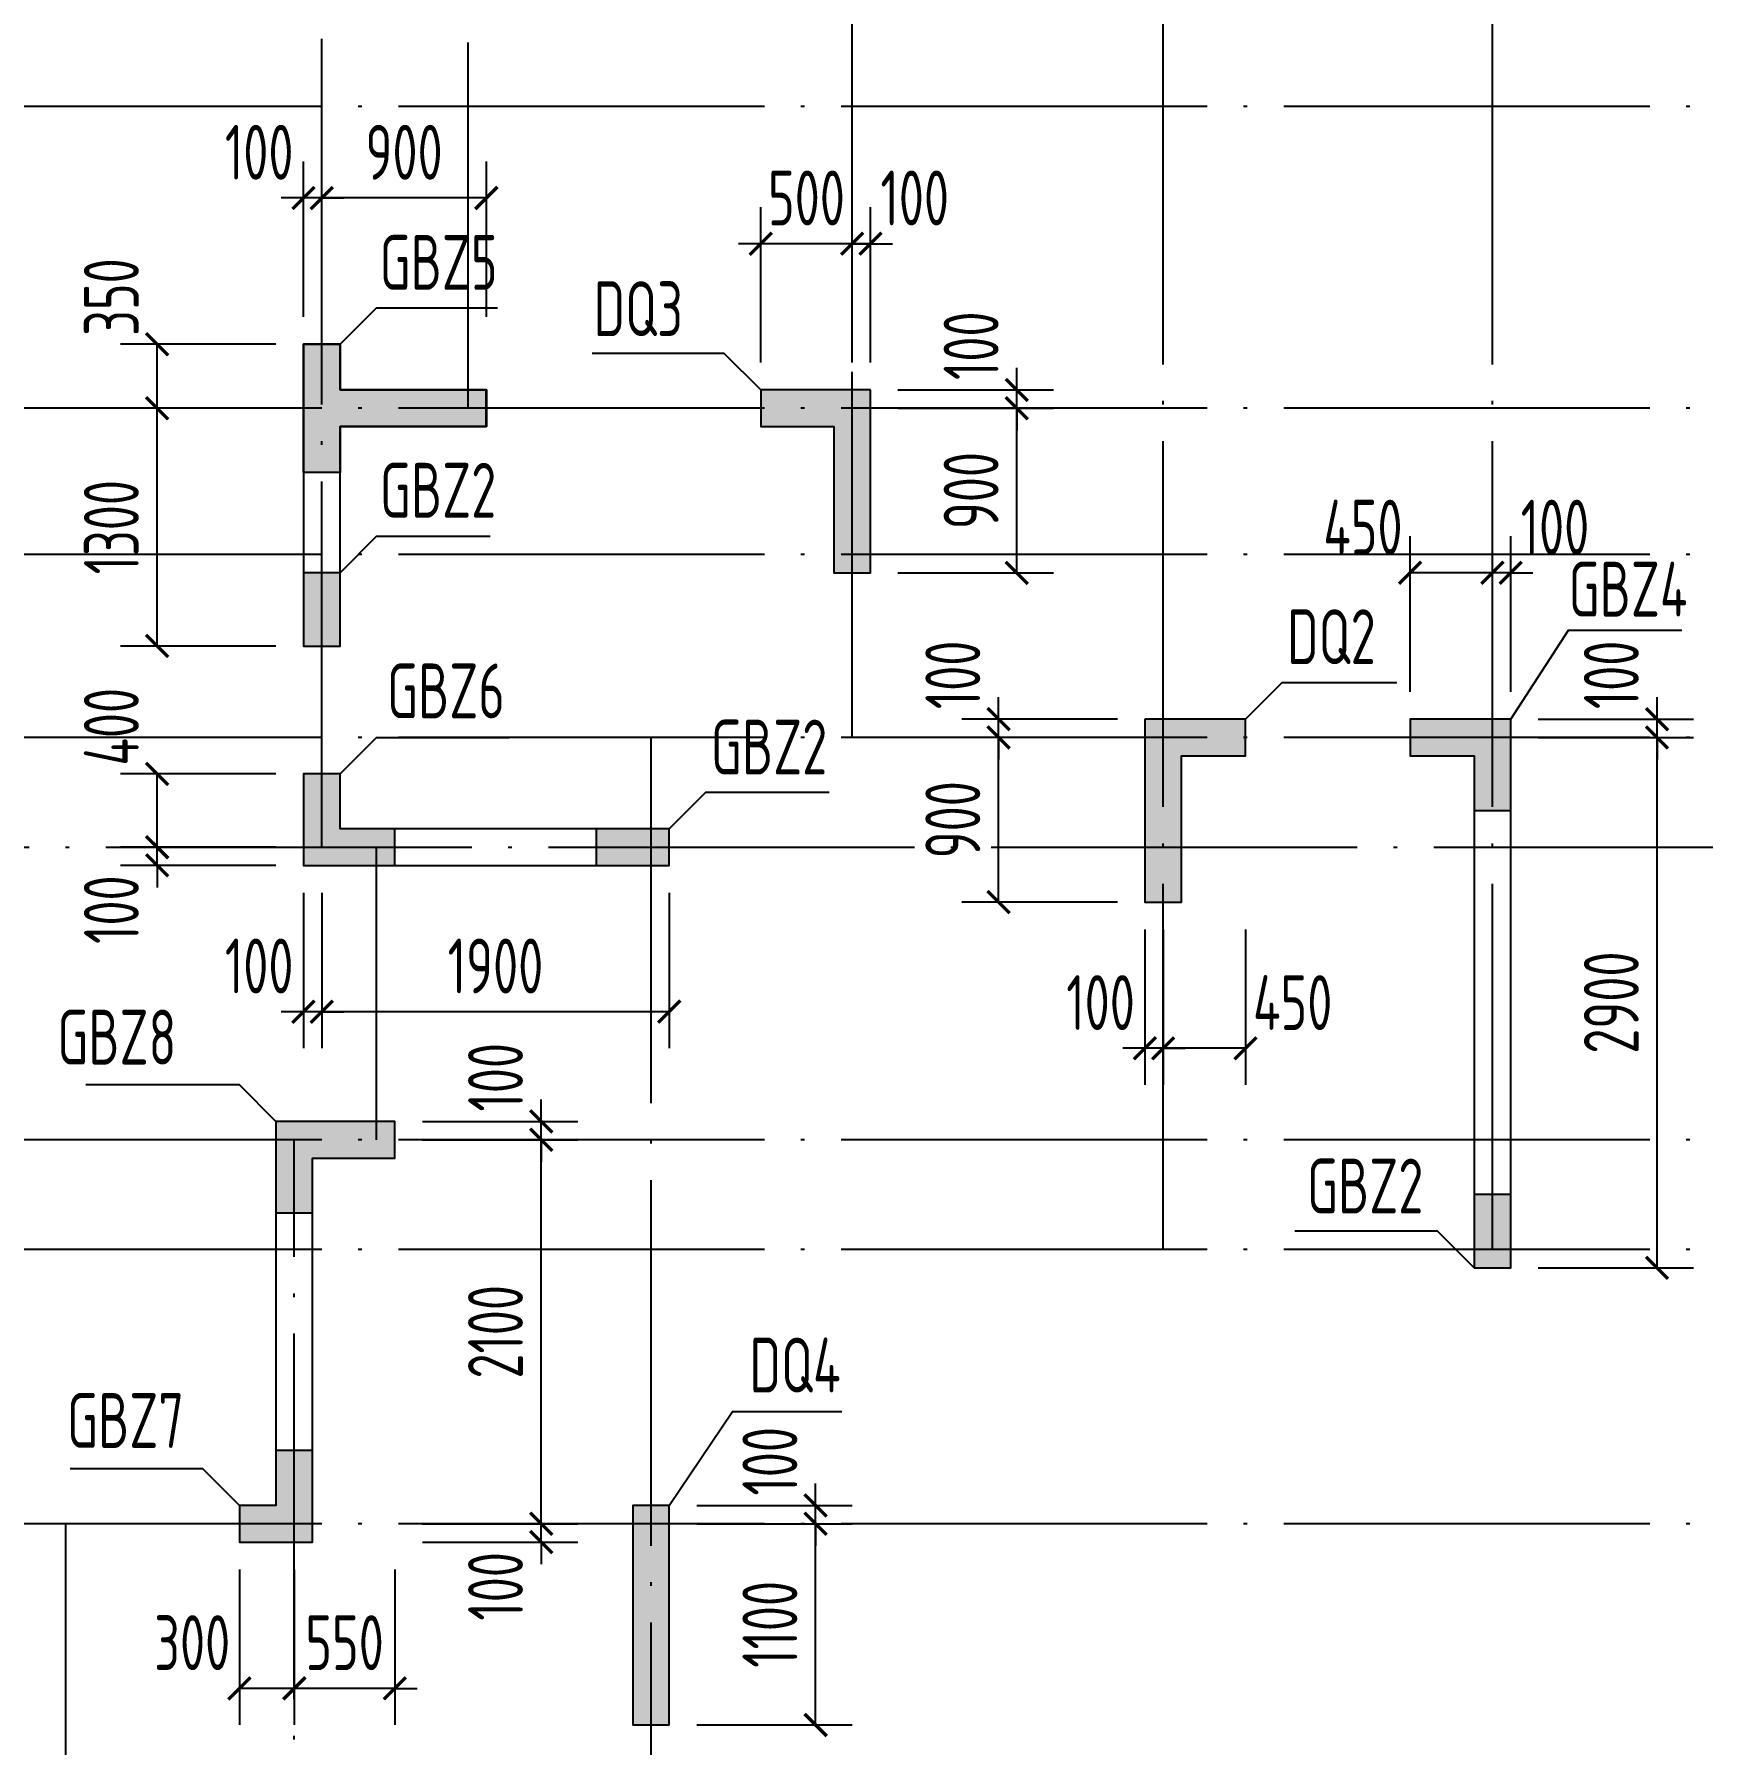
# Model space of a CAD drawing. Extents: x -668857 to 185752, y -270966 to 286822.
# Drawn here: x -279925 to -270803, y 67183 to 76537 of the extents above; entities that cross this region are included whole.
import ezdxf
from ezdxf.enums import TextEntityAlignment as Align

# ---------------------------------------------------------------- set-up
doc = ezdxf.new("R2010")
doc.units = 0
doc.header["$LTSCALE"] = 1000
doc.linetypes.add('DOTE', pattern=[2.42, 2, -0.2, 0.02, -0.2])
doc.layers.get('0').update_dxf_attribs({"linetype": 'CONTINUOUS'})
doc.layers.get('DEFPOINTS').update_dxf_attribs({"linetype": 'CONTINUOUS'})
for name, color, linetype in [('A-DOTE', 10, 'DOTE'), ('S-Q墙实线', 6, 'CONTINUOUS'), ('S-Q墙标注', 3, 'CONTINUOUS'), ('S-X详图填充', 252, 'CONTINUOUS'), ('S-X详图实线', 4, 'CONTINUOUS'), ('S-Z柱编号', 6, 'CONTINUOUS')]:
    doc.layers.add(name, color=color, linetype=linetype)
doc.styles.add('TSSD_REIN', font='tssdeng.shx', dxfattribs={"width": 0.7, "height": 300, "bigfont": 'tssdchn.shx'})
doc.styles.add('结构文字', font='zstxt.shx', dxfattribs={"width": 0.7, "bigfont": 'zshz.shx'})
doc.dimstyles.new('STRUCK', dxfattribs={"dimtxt": 400, "dimasz": 121, "dimexe": 200, "dimexo": 150, "dimgap": 115, "dimtad": 1, "dimdec": 0, "dimdsep": 46, "dimtxsty": '结构文字', "dimblk": 'ARCHTICK', "dimcen": 400, "dimclrd": 3, "dimclre": 3, "dimclrt": 7, "dimadec": 0, "dimazin": 0, "dimtfac": 1, "dimtdec": 0, "dimtix": 1, "dimtmove": 2, "dimatfit": 3, "dimldrblk": '_DIMX', "dimfxl": 1, "dimtolj": 1, "dimtzin": 0, "dimarcsym": 0})

# ---------------------------------------------------------------- blocks, each defined once
blk = doc.blocks.new('20210726.16395156')
at = {"layer": 'A-DOTE'}
for p, q in [((43500, 13100.3), (43500, 18249.9)), ((44300, 15500), (44300, 18249.9)), ((46400, 13700), (46400, 18249.9)), ((48100, 10900), (48100, 18249.9)), ((49900, 10900), (49900, 18249.9)), ((55600, 17150), (3600, 17150)), ((55600, 15500), (3600, 15500)), ((55600, 14700), (3600, 14700)), ((55600, 13700), (3600, 13700)), ((45299.8, 13700), (45300, 3600)), ((3600, 13100.3), (55600, 13100.3)), ((43800, 11500), (43800, 13100)), ((55600, 11500), (3600, 11500)), ((43350, 3600.2), (43350, 11500)), ((55600, 10900), (3600, 10900)), ((55600, 9400), (3600, 9400)), ((42100, 9400), (42100, 3600))]:
    blk.add_line(p, q, dxfattribs=at)
blk = doc.blocks.new('_ArchTick')
at = {"color": 0, "linetype": 'ByBlock', "const_width": 0.15}
blk.add_lwpolyline([(-0.5, -0.5), (0.5, 0.5)], dxfattribs=at)
blk = doc.blocks.new('*D3088')
at = {"layer": 'DEFPOINTS', "color": 0, "transparency": 16777216}
for p in [(-276453, 68391.2), (-275653, 68391.2), (-276453, 67291.2)]:
    blk.add_point(p, dxfattribs=at)
at = {"layer": 'S-Q墙标注', "color": 3, "lineweight": -2, "transparency": 16777216}
for p, q in [((-276303, 68391.2), (-275453, 68391.2)), ((-275653, 67291.2), (-275653, 68391.2)), ((-276303, 67291.2), (-275453, 67291.2))]:
    blk.add_line(p, q, dxfattribs=at)
at = {"layer": 'S-Q墙标注', "color": 3, "lineweight": -2, "transparency": 16777216, "xscale": 121, "yscale": 121, "zscale": 121}
for p, rotation in [((-275653, 68391.2), 90), ((-275653, 67291.2), 270)]:
    blk.add_blockref('_ArchTick', p, dxfattribs=dict(at, rotation=rotation))
at = {"layer": 'S-Q墙标注', "color": 7, "transparency": 16777216, "insert": (-275903, 67841.2), "char_height": 300, "attachment_point": 5, "rotation": 90, "style": 'TSSD_REIN'}
blk.add_mtext('\\A1;1100', dxfattribs=at)
blk = doc.blocks.new('_DIMX')
blk.add_line((-150, 0), (150, 0))
at = {"const_width": 50}
blk.add_lwpolyline([(-70, -70), (70, 70)], dxfattribs=at)
blk = doc.blocks.new('*D3089')
at = {"layer": 'DEFPOINTS', "color": 0, "transparency": 16777216}
for p in [(-276453, 68491.2), (-275653, 68491.2), (-276453, 68391.2)]:
    blk.add_point(p, dxfattribs=at)
at = {"layer": 'S-Q墙标注', "color": 3, "lineweight": -2, "transparency": 16777216}
for p, q in [((-275653, 68491.2), (-275653, 68612.2)), ((-276303, 68491.2), (-275453, 68491.2)), ((-275653, 68391.2), (-275653, 68491.2)), ((-276303, 68391.2), (-275453, 68391.2)), ((-275653, 68391.2), (-275653, 68270.2))]:
    blk.add_line(p, q, dxfattribs=at)
at = {"layer": 'S-Q墙标注', "color": 3, "lineweight": -2, "transparency": 16777216, "xscale": 121, "yscale": 121, "zscale": 121}
for p, rotation in [((-275653, 68491.2), 270), ((-275653, 68391.2), 90)]:
    blk.add_blockref('_ArchTick', p, dxfattribs=dict(at, rotation=rotation))
at = {"layer": 'S-Q墙标注', "color": 7, "transparency": 16777216, "insert": (-275903, 68733.1), "char_height": 300, "attachment_point": 5, "rotation": 90, "style": 'TSSD_REIN'}
blk.add_mtext('\\A1;100', dxfattribs=at)
blk = doc.blocks.new('*D3094')
at = {"layer": 'DEFPOINTS', "color": 0, "transparency": 16777216}
for p in [(-271853, 72691.2), (-271053, 72691.2), (-271853, 69791.2)]:
    blk.add_point(p, dxfattribs=at)
at = {"layer": 'S-Q墙标注', "color": 3, "lineweight": -2, "transparency": 16777216}
for p, q in [((-271703, 72691.2), (-270853, 72691.2)), ((-271053, 69791.2), (-271053, 72691.2)), ((-271703, 69791.2), (-270853, 69791.2))]:
    blk.add_line(p, q, dxfattribs=at)
at = {"layer": 'S-Q墙标注', "color": 3, "lineweight": -2, "transparency": 16777216, "xscale": 121, "yscale": 121, "zscale": 121}
for p, rotation in [((-271053, 72691.2), 90), ((-271053, 69791.2), 270)]:
    blk.add_blockref('_ArchTick', p, dxfattribs=dict(at, rotation=rotation))
at = {"layer": 'S-Q墙标注', "color": 7, "transparency": 16777216, "insert": (-271303, 71241.2), "char_height": 300, "attachment_point": 5, "rotation": 90, "style": 'TSSD_REIN'}
blk.add_mtext('\\A1;2900', dxfattribs=at)
blk = doc.blocks.new('*D3095')
at = {"layer": 'DEFPOINTS', "color": 0, "transparency": 16777216}
for p in [(-271853, 72791.2), (-271053, 72791.2), (-271853, 72691.2)]:
    blk.add_point(p, dxfattribs=at)
at = {"layer": 'S-Q墙标注', "color": 3, "lineweight": -2, "transparency": 16777216}
for p, q in [((-271053, 72791.2), (-271053, 72912.2)), ((-271703, 72791.2), (-270853, 72791.2)), ((-271053, 72691.2), (-271053, 72791.2)), ((-271703, 72691.2), (-270853, 72691.2)), ((-271053, 72691.2), (-271053, 72570.2))]:
    blk.add_line(p, q, dxfattribs=at)
at = {"layer": 'S-Q墙标注', "color": 3, "lineweight": -2, "transparency": 16777216, "xscale": 121, "yscale": 121, "zscale": 121}
for p, rotation in [((-271053, 72791.2), 270), ((-271053, 72691.2), 90)]:
    blk.add_blockref('_ArchTick', p, dxfattribs=dict(at, rotation=rotation))
at = {"layer": 'S-Q墙标注', "color": 7, "transparency": 16777216, "insert": (-271303, 73033.1), "char_height": 300, "attachment_point": 5, "rotation": 90, "style": 'TSSD_REIN'}
blk.add_mtext('\\A1;100', dxfattribs=at)
blk = doc.blocks.new('*D3096')
at = {"layer": 'DEFPOINTS', "color": 0, "transparency": 16777216}
for p in [(-271953, 73591.2), (-271953, 72791.2), (-271853, 72791.2)]:
    blk.add_point(p, dxfattribs=at)
at = {"layer": 'S-Q墙标注', "color": 3, "lineweight": -2, "transparency": 16777216}
for p, q in [((-271953, 72941.2), (-271953, 73791.2)), ((-271853, 72941.2), (-271853, 73791.2)), ((-271953, 73591.2), (-272074, 73591.2)), ((-271853, 73591.2), (-271953, 73591.2)), ((-271853, 73591.2), (-271732, 73591.2))]:
    blk.add_line(p, q, dxfattribs=at)
at = {"layer": 'S-Q墙标注', "color": 3, "lineweight": -2, "transparency": 16777216, "xscale": 121, "yscale": 121, "zscale": 121}
blk.add_blockref('_ArchTick', (-271953, 73591.2), dxfattribs=at)
at = {"layer": 'S-Q墙标注', "color": 3, "lineweight": -2, "transparency": 16777216, "xscale": 121, "yscale": 121, "zscale": 121, "rotation": 180}
blk.add_blockref('_ArchTick', (-271853, 73591.2), dxfattribs=at)
at = {"layer": 'S-Q墙标注', "color": 7, "transparency": 16777216, "insert": (-271611.1, 73841.2), "char_height": 300, "attachment_point": 5, "style": 'TSSD_REIN'}
blk.add_mtext('\\A1;100', dxfattribs=at)
blk = doc.blocks.new('*D3097')
at = {"layer": 'DEFPOINTS', "color": 0, "transparency": 16777216}
for p in [(-272403, 73591.2), (-272403, 72791.2), (-271953, 72791.2)]:
    blk.add_point(p, dxfattribs=at)
at = {"layer": 'S-Q墙标注', "color": 3, "lineweight": -2, "transparency": 16777216}
for p, q in [((-272403, 72941.2), (-272403, 73791.2)), ((-271953, 72941.2), (-271953, 73791.2)), ((-271953, 73591.2), (-272403, 73591.2))]:
    blk.add_line(p, q, dxfattribs=at)
at = {"layer": 'S-Q墙标注', "color": 3, "lineweight": -2, "transparency": 16777216, "xscale": 121, "yscale": 121, "zscale": 121, "rotation": 180}
blk.add_blockref('_ArchTick', (-272403, 73591.2), dxfattribs=at)
at = {"layer": 'S-Q墙标注', "color": 3, "lineweight": -2, "transparency": 16777216, "xscale": 121, "yscale": 121, "zscale": 121}
blk.add_blockref('_ArchTick', (-271953, 73591.2), dxfattribs=at)
at = {"layer": 'S-Q墙标注', "color": 7, "transparency": 16777216, "insert": (-272661.1, 73841.2), "char_height": 300, "attachment_point": 5, "style": 'TSSD_REIN'}
blk.add_mtext('\\A1;450', dxfattribs=at)
blk = doc.blocks.new('*D3098')
at = {"layer": 'DEFPOINTS', "color": 0, "transparency": 16777216}
for p in [(-274653, 72691.2), (-273853, 72691.2), (-273853, 71791.2)]:
    blk.add_point(p, dxfattribs=at)
at = {"layer": 'S-Q墙标注', "color": 3, "lineweight": -2, "transparency": 16777216}
for p, q in [((-274003, 72691.2), (-274853, 72691.2)), ((-274653, 71791.2), (-274653, 72691.2)), ((-274003, 71791.2), (-274853, 71791.2))]:
    blk.add_line(p, q, dxfattribs=at)
at = {"layer": 'S-Q墙标注', "color": 3, "lineweight": -2, "transparency": 16777216, "xscale": 121, "yscale": 121, "zscale": 121}
for p, rotation in [((-274653, 72691.2), 90), ((-274653, 71791.2), 270)]:
    blk.add_blockref('_ArchTick', p, dxfattribs=dict(at, rotation=rotation))
at = {"layer": 'S-Q墙标注', "color": 7, "transparency": 16777216, "insert": (-274903, 72241.2), "char_height": 300, "attachment_point": 5, "rotation": 90, "style": 'TSSD_REIN'}
blk.add_mtext('\\A1;900', dxfattribs=at)
blk = doc.blocks.new('*D3099')
at = {"layer": 'DEFPOINTS', "color": 0, "transparency": 16777216}
for p in [(-274653, 72791.2), (-273853, 72791.2), (-273853, 72691.2)]:
    blk.add_point(p, dxfattribs=at)
at = {"layer": 'S-Q墙标注', "color": 3, "lineweight": -2, "transparency": 16777216}
for p, q in [((-274653, 72791.2), (-274653, 72912.2)), ((-274003, 72791.2), (-274853, 72791.2)), ((-274653, 72691.2), (-274653, 72791.2)), ((-274003, 72691.2), (-274853, 72691.2)), ((-274653, 72691.2), (-274653, 72570.2))]:
    blk.add_line(p, q, dxfattribs=at)
at = {"layer": 'S-Q墙标注', "color": 3, "lineweight": -2, "transparency": 16777216, "xscale": 121, "yscale": 121, "zscale": 121}
for p, rotation in [((-274653, 72791.2), 270), ((-274653, 72691.2), 90)]:
    blk.add_blockref('_ArchTick', p, dxfattribs=dict(at, rotation=rotation))
at = {"layer": 'S-Q墙标注', "color": 7, "transparency": 16777216, "insert": (-274903, 73033.1), "char_height": 300, "attachment_point": 5, "rotation": 90, "style": 'TSSD_REIN'}
blk.add_mtext('\\A1;100', dxfattribs=at)
blk = doc.blocks.new('*D3100')
at = {"layer": 'DEFPOINTS', "color": 0, "transparency": 16777216}
for p in [(-273753, 71791.2), (-273303.1, 71791.2), (-273753, 70991.2)]:
    blk.add_point(p, dxfattribs=at)
at = {"layer": 'S-Q墙标注', "color": 3, "lineweight": -2, "transparency": 16777216}
for p, q in [((-273753, 71641.2), (-273753, 70791.2)), ((-273303.1, 71641.2), (-273303.1, 70791.2)), ((-273303.1, 70991.2), (-273753, 70991.2))]:
    blk.add_line(p, q, dxfattribs=at)
at = {"layer": 'S-Q墙标注', "color": 3, "lineweight": -2, "transparency": 16777216, "xscale": 121, "yscale": 121, "zscale": 121, "rotation": 180}
blk.add_blockref('_ArchTick', (-273753, 70991.2), dxfattribs=at)
at = {"layer": 'S-Q墙标注', "color": 3, "lineweight": -2, "transparency": 16777216, "xscale": 121, "yscale": 121, "zscale": 121}
blk.add_blockref('_ArchTick', (-273303.1, 70991.2), dxfattribs=at)
at = {"layer": 'S-Q墙标注', "color": 7, "transparency": 16777216, "insert": (-273045, 71241.2), "char_height": 300, "attachment_point": 5, "style": 'TSSD_REIN'}
blk.add_mtext('\\A1;450', dxfattribs=at)
blk = doc.blocks.new('*D3101')
at = {"layer": 'DEFPOINTS', "color": 0, "transparency": 16777216}
for p in [(-273853, 71791.2), (-273753, 71791.2), (-273853, 70991.2)]:
    blk.add_point(p, dxfattribs=at)
at = {"layer": 'S-Q墙标注', "color": 3, "lineweight": -2, "transparency": 16777216}
for p, q in [((-273853, 71641.2), (-273853, 70791.2)), ((-273753, 71641.2), (-273753, 70791.2)), ((-273853, 70991.2), (-273974, 70991.2)), ((-273753, 70991.2), (-273853, 70991.2)), ((-273753, 70991.2), (-273632, 70991.2))]:
    blk.add_line(p, q, dxfattribs=at)
at = {"layer": 'S-Q墙标注', "color": 3, "lineweight": -2, "transparency": 16777216, "xscale": 121, "yscale": 121, "zscale": 121}
blk.add_blockref('_ArchTick', (-273853, 70991.2), dxfattribs=at)
at = {"layer": 'S-Q墙标注', "color": 3, "lineweight": -2, "transparency": 16777216, "xscale": 121, "yscale": 121, "zscale": 121, "rotation": 180}
blk.add_blockref('_ArchTick', (-273753, 70991.2), dxfattribs=at)
at = {"layer": 'S-Q墙标注', "color": 7, "transparency": 16777216, "insert": (-274095, 71241.2), "char_height": 300, "attachment_point": 5, "style": 'TSSD_REIN'}
blk.add_mtext('\\A1;100', dxfattribs=at)
blk = doc.blocks.new('*D3102')
at = {"layer": 'DEFPOINTS', "color": 0, "transparency": 16777216}
for p in [(-279253, 72091.5), (-278453, 72091.5), (-278453, 71991.5)]:
    blk.add_point(p, dxfattribs=at)
at = {"layer": 'S-Q墙标注', "color": 3, "lineweight": -2, "transparency": 16777216}
for p, q in [((-279253, 72091.5), (-279253, 72212.5)), ((-278603, 72091.5), (-279453, 72091.5)), ((-279253, 71991.5), (-279253, 72091.5)), ((-278603, 71991.5), (-279453, 71991.5)), ((-279253, 71991.5), (-279253, 71870.5))]:
    blk.add_line(p, q, dxfattribs=at)
at = {"layer": 'S-Q墙标注', "color": 3, "lineweight": -2, "transparency": 16777216, "xscale": 121, "yscale": 121, "zscale": 121}
for p, rotation in [((-279253, 72091.5), 270), ((-279253, 71991.5), 90)]:
    blk.add_blockref('_ArchTick', p, dxfattribs=dict(at, rotation=rotation))
at = {"layer": 'S-Q墙标注', "color": 7, "transparency": 16777216, "insert": (-279503, 71749.5), "char_height": 300, "attachment_point": 5, "rotation": 90, "style": 'TSSD_REIN'}
blk.add_mtext('\\A1;100', dxfattribs=at)
blk = doc.blocks.new('*D3103')
at = {"layer": 'DEFPOINTS', "color": 0, "transparency": 16777216}
for p in [(-279253, 72491.5), (-278453, 72491.5), (-278453, 72091.5)]:
    blk.add_point(p, dxfattribs=at)
at = {"layer": 'S-Q墙标注', "color": 3, "lineweight": -2, "transparency": 16777216}
for p, q in [((-278603, 72491.5), (-279453, 72491.5)), ((-279253, 72091.5), (-279253, 72491.5)), ((-278603, 72091.5), (-279453, 72091.5))]:
    blk.add_line(p, q, dxfattribs=at)
at = {"layer": 'S-Q墙标注', "color": 3, "lineweight": -2, "transparency": 16777216, "xscale": 121, "yscale": 121, "zscale": 121}
for p, rotation in [((-279253, 72491.5), 90), ((-279253, 72091.5), 270)]:
    blk.add_blockref('_ArchTick', p, dxfattribs=dict(at, rotation=rotation))
at = {"layer": 'S-Q墙标注', "color": 7, "transparency": 16777216, "insert": (-279503, 72749.5), "char_height": 300, "attachment_point": 5, "rotation": 90, "style": 'TSSD_REIN'}
blk.add_mtext('\\A1;400', dxfattribs=at)
blk = doc.blocks.new('*D3104')
at = {"layer": 'DEFPOINTS', "color": 0, "transparency": 16777216}
for p in [(-278353, 71991.5), (-276453, 71991.5), (-278353, 71191.5)]:
    blk.add_point(p, dxfattribs=at)
at = {"layer": 'S-Q墙标注', "color": 3, "lineweight": -2, "transparency": 16777216}
for p, q in [((-278353, 71841.5), (-278353, 70991.5)), ((-276453, 71841.5), (-276453, 70991.5)), ((-276453, 71191.5), (-278353, 71191.5))]:
    blk.add_line(p, q, dxfattribs=at)
at = {"layer": 'S-Q墙标注', "color": 3, "lineweight": -2, "transparency": 16777216, "xscale": 121, "yscale": 121, "zscale": 121, "rotation": 180}
blk.add_blockref('_ArchTick', (-278353, 71191.5), dxfattribs=at)
at = {"layer": 'S-Q墙标注', "color": 3, "lineweight": -2, "transparency": 16777216, "xscale": 121, "yscale": 121, "zscale": 121}
blk.add_blockref('_ArchTick', (-276453, 71191.5), dxfattribs=at)
at = {"layer": 'S-Q墙标注', "color": 7, "transparency": 16777216, "insert": (-277403, 71441.5), "char_height": 300, "attachment_point": 5, "style": 'TSSD_REIN'}
blk.add_mtext('\\A1;1900', dxfattribs=at)
blk = doc.blocks.new('*D3105')
at = {"layer": 'DEFPOINTS', "color": 0, "transparency": 16777216}
for p in [(-278453, 71991.5), (-278353, 71991.5), (-278453, 71191.5)]:
    blk.add_point(p, dxfattribs=at)
at = {"layer": 'S-Q墙标注', "color": 3, "lineweight": -2, "transparency": 16777216}
for p, q in [((-278453, 71841.5), (-278453, 70991.5)), ((-278353, 71841.5), (-278353, 70991.5)), ((-278453, 71191.5), (-278574, 71191.5)), ((-278353, 71191.5), (-278453, 71191.5)), ((-278353, 71191.5), (-278232, 71191.5))]:
    blk.add_line(p, q, dxfattribs=at)
at = {"layer": 'S-Q墙标注', "color": 3, "lineweight": -2, "transparency": 16777216, "xscale": 121, "yscale": 121, "zscale": 121}
blk.add_blockref('_ArchTick', (-278453, 71191.5), dxfattribs=at)
at = {"layer": 'S-Q墙标注', "color": 3, "lineweight": -2, "transparency": 16777216, "xscale": 121, "yscale": 121, "zscale": 121, "rotation": 180}
blk.add_blockref('_ArchTick', (-278353, 71191.5), dxfattribs=at)
at = {"layer": 'S-Q墙标注', "color": 7, "transparency": 16777216, "insert": (-278694.9, 71441.5), "char_height": 300, "attachment_point": 5, "style": 'TSSD_REIN'}
blk.add_mtext('\\A1;100', dxfattribs=at)
blk = doc.blocks.new('*D3106')
at = {"layer": 'DEFPOINTS', "color": 0, "transparency": 16777216}
for p in [(-275353, 74491.2), (-274553, 74491.2), (-275353, 73591.2)]:
    blk.add_point(p, dxfattribs=at)
at = {"layer": 'S-Q墙标注', "color": 3, "lineweight": -2, "transparency": 16777216}
for p, q in [((-275203, 74491.2), (-274353, 74491.2)), ((-274553, 73591.2), (-274553, 74491.2)), ((-275203, 73591.2), (-274353, 73591.2))]:
    blk.add_line(p, q, dxfattribs=at)
at = {"layer": 'S-Q墙标注', "color": 3, "lineweight": -2, "transparency": 16777216, "xscale": 121, "yscale": 121, "zscale": 121}
for p, rotation in [((-274553, 74491.2), 90), ((-274553, 73591.2), 270)]:
    blk.add_blockref('_ArchTick', p, dxfattribs=dict(at, rotation=rotation))
at = {"layer": 'S-Q墙标注', "color": 7, "transparency": 16777216, "insert": (-274803, 74041.2), "char_height": 300, "attachment_point": 5, "rotation": 90, "style": 'TSSD_REIN'}
blk.add_mtext('\\A1;900', dxfattribs=at)
blk = doc.blocks.new('*D3107')
at = {"layer": 'DEFPOINTS', "color": 0, "transparency": 16777216}
for p in [(-275353, 74591.2), (-274553, 74591.2), (-275353, 74491.2)]:
    blk.add_point(p, dxfattribs=at)
at = {"layer": 'S-Q墙标注', "color": 3, "lineweight": -2, "transparency": 16777216}
for p, q in [((-274553, 74591.2), (-274553, 74712.2)), ((-275203, 74591.2), (-274353, 74591.2)), ((-274553, 74491.2), (-274553, 74591.2)), ((-275203, 74491.2), (-274353, 74491.2)), ((-274553, 74491.2), (-274553, 74370.2))]:
    blk.add_line(p, q, dxfattribs=at)
at = {"layer": 'S-Q墙标注', "color": 3, "lineweight": -2, "transparency": 16777216, "xscale": 121, "yscale": 121, "zscale": 121}
for p, rotation in [((-274553, 74591.2), 270), ((-274553, 74491.2), 90)]:
    blk.add_blockref('_ArchTick', p, dxfattribs=dict(at, rotation=rotation))
at = {"layer": 'S-Q墙标注', "color": 7, "transparency": 16777216, "insert": (-274803, 74833.1), "char_height": 300, "attachment_point": 5, "rotation": 90, "style": 'TSSD_REIN'}
blk.add_mtext('\\A1;100', dxfattribs=at)
blk = doc.blocks.new('*D3108')
at = {"layer": 'DEFPOINTS', "color": 0, "transparency": 16777216}
for p in [(-275453, 75391.2), (-275453, 74591.2), (-275353, 74591.2)]:
    blk.add_point(p, dxfattribs=at)
at = {"layer": 'S-Q墙标注', "color": 3, "lineweight": -2, "transparency": 16777216}
for p, q in [((-275453, 74741.2), (-275453, 75591.2)), ((-275353, 74741.2), (-275353, 75591.2)), ((-275453, 75391.2), (-275574, 75391.2)), ((-275353, 75391.2), (-275453, 75391.2)), ((-275353, 75391.2), (-275232, 75391.2))]:
    blk.add_line(p, q, dxfattribs=at)
at = {"layer": 'S-Q墙标注', "color": 3, "lineweight": -2, "transparency": 16777216, "xscale": 121, "yscale": 121, "zscale": 121}
blk.add_blockref('_ArchTick', (-275453, 75391.2), dxfattribs=at)
at = {"layer": 'S-Q墙标注', "color": 3, "lineweight": -2, "transparency": 16777216, "xscale": 121, "yscale": 121, "zscale": 121, "rotation": 180}
blk.add_blockref('_ArchTick', (-275353, 75391.2), dxfattribs=at)
at = {"layer": 'S-Q墙标注', "color": 7, "transparency": 16777216, "insert": (-275111.1, 75641.2), "char_height": 300, "attachment_point": 5, "style": 'TSSD_REIN'}
blk.add_mtext('\\A1;100', dxfattribs=at)
blk = doc.blocks.new('*D3109')
at = {"layer": 'DEFPOINTS', "color": 0, "transparency": 16777216}
for p in [(-275952.9, 75391.2), (-275952.9, 74591.2), (-275453, 74591.2)]:
    blk.add_point(p, dxfattribs=at)
at = {"layer": 'S-Q墙标注', "color": 3, "lineweight": -2, "transparency": 16777216}
for p, q in [((-275952.9, 74741.2), (-275952.9, 75591.2)), ((-275453, 74741.2), (-275453, 75591.2)), ((-275952.9, 75391.2), (-276073.9, 75391.2)), ((-275453, 75391.2), (-275952.9, 75391.2)), ((-275453, 75391.2), (-275332, 75391.2))]:
    blk.add_line(p, q, dxfattribs=at)
at = {"layer": 'S-Q墙标注', "color": 3, "lineweight": -2, "transparency": 16777216, "xscale": 121, "yscale": 121, "zscale": 121}
blk.add_blockref('_ArchTick', (-275952.9, 75391.2), dxfattribs=at)
at = {"layer": 'S-Q墙标注', "color": 3, "lineweight": -2, "transparency": 16777216, "xscale": 121, "yscale": 121, "zscale": 121, "rotation": 180}
blk.add_blockref('_ArchTick', (-275453, 75391.2), dxfattribs=at)
at = {"layer": 'S-Q墙标注', "color": 7, "transparency": 16777216, "insert": (-275703, 75641.2), "char_height": 300, "attachment_point": 5, "style": 'TSSD_REIN'}
blk.add_mtext('\\A1;500', dxfattribs=at)
blk = doc.blocks.new('*D3110')
at = {"layer": 'DEFPOINTS', "color": 0, "transparency": 16777216}
for p in [(-277953, 68391.2), (-277153, 68391.2), (-277953, 68291.2)]:
    blk.add_point(p, dxfattribs=at)
at = {"layer": 'S-Q墙标注', "color": 3, "lineweight": -2, "transparency": 16777216}
for p, q in [((-277153, 68391.2), (-277153, 68512.2)), ((-277803, 68391.2), (-276953, 68391.2)), ((-277153, 68291.2), (-277153, 68391.2)), ((-277803, 68291.2), (-276953, 68291.2)), ((-277153, 68291.2), (-277153, 68170.2))]:
    blk.add_line(p, q, dxfattribs=at)
at = {"layer": 'S-Q墙标注', "color": 3, "lineweight": -2, "transparency": 16777216, "xscale": 121, "yscale": 121, "zscale": 121}
for p, rotation in [((-277153, 68391.2), 270), ((-277153, 68291.2), 90)]:
    blk.add_blockref('_ArchTick', p, dxfattribs=dict(at, rotation=rotation))
at = {"layer": 'S-Q墙标注', "color": 7, "transparency": 16777216, "insert": (-277403, 68049.3), "char_height": 300, "attachment_point": 5, "rotation": 90, "style": 'TSSD_REIN'}
blk.add_mtext('\\A1;100', dxfattribs=at)
blk = doc.blocks.new('*D3111')
at = {"layer": 'DEFPOINTS', "color": 0, "transparency": 16777216}
for p in [(-277953, 70491.2), (-277153, 70491.2), (-277953, 68391.2)]:
    blk.add_point(p, dxfattribs=at)
at = {"layer": 'S-Q墙标注', "color": 3, "lineweight": -2, "transparency": 16777216}
for p, q in [((-277803, 70491.2), (-276953, 70491.2)), ((-277153, 68391.2), (-277153, 70491.2)), ((-277803, 68391.2), (-276953, 68391.2))]:
    blk.add_line(p, q, dxfattribs=at)
at = {"layer": 'S-Q墙标注', "color": 3, "lineweight": -2, "transparency": 16777216, "xscale": 121, "yscale": 121, "zscale": 121}
for p, rotation in [((-277153, 70491.2), 90), ((-277153, 68391.2), 270)]:
    blk.add_blockref('_ArchTick', p, dxfattribs=dict(at, rotation=rotation))
at = {"layer": 'S-Q墙标注', "color": 7, "transparency": 16777216, "insert": (-277403, 69441.2), "char_height": 300, "attachment_point": 5, "rotation": 90, "style": 'TSSD_REIN'}
blk.add_mtext('\\A1;2100', dxfattribs=at)
blk = doc.blocks.new('*D3112')
at = {"layer": 'DEFPOINTS', "color": 0, "transparency": 16777216}
for p in [(-277953, 70591.2), (-277153, 70591.2), (-277953, 70491.2)]:
    blk.add_point(p, dxfattribs=at)
at = {"layer": 'S-Q墙标注', "color": 3, "lineweight": -2, "transparency": 16777216}
for p, q in [((-277153, 70591.2), (-277153, 70712.2)), ((-277803, 70591.2), (-276953, 70591.2)), ((-277153, 70491.2), (-277153, 70591.2)), ((-277803, 70491.2), (-276953, 70491.2)), ((-277153, 70491.2), (-277153, 70370.2))]:
    blk.add_line(p, q, dxfattribs=at)
at = {"layer": 'S-Q墙标注', "color": 3, "lineweight": -2, "transparency": 16777216, "xscale": 121, "yscale": 121, "zscale": 121}
for p, rotation in [((-277153, 70591.2), 270), ((-277153, 70491.2), 90)]:
    blk.add_blockref('_ArchTick', p, dxfattribs=dict(at, rotation=rotation))
at = {"layer": 'S-Q墙标注', "color": 7, "transparency": 16777216, "insert": (-277403, 70833.1), "char_height": 300, "attachment_point": 5, "rotation": 90, "style": 'TSSD_REIN'}
blk.add_mtext('\\A1;100', dxfattribs=at)
blk = doc.blocks.new('*D3638')
at = {"layer": 'DEFPOINTS', "color": 0, "transparency": 16777216}
for p in [(-278503, 68291.2), (-277953, 68291.2), (-278503, 67491.2)]:
    blk.add_point(p, dxfattribs=at)
at = {"layer": 'S-Q墙标注', "color": 3, "lineweight": -2, "transparency": 16777216}
for p, q in [((-278503, 68141.2), (-278503, 67291.2)), ((-277953, 68141.2), (-277953, 67291.2)), ((-278503, 67491.2), (-278624, 67491.2)), ((-277953, 67491.2), (-278503, 67491.2)), ((-277953, 67491.2), (-277832, 67491.2))]:
    blk.add_line(p, q, dxfattribs=at)
at = {"layer": 'S-Q墙标注', "color": 3, "lineweight": -2, "transparency": 16777216, "xscale": 121, "yscale": 121, "zscale": 121}
blk.add_blockref('_ArchTick', (-278503, 67491.2), dxfattribs=at)
at = {"layer": 'S-Q墙标注', "color": 3, "lineweight": -2, "transparency": 16777216, "xscale": 121, "yscale": 121, "zscale": 121, "rotation": 180}
blk.add_blockref('_ArchTick', (-277953, 67491.2), dxfattribs=at)
at = {"layer": 'S-Q墙标注', "color": 7, "transparency": 16777216, "insert": (-278228, 67741.2), "char_height": 300, "attachment_point": 5, "style": 'TSSD_REIN'}
blk.add_mtext('\\A1;550', dxfattribs=at)
blk = doc.blocks.new('*D3639')
at = {"layer": 'DEFPOINTS', "color": 0, "transparency": 16777216}
for p in [(-278803, 68291.2), (-278503, 68291.2), (-278803, 67491.2)]:
    blk.add_point(p, dxfattribs=at)
at = {"layer": 'S-Q墙标注', "color": 3, "lineweight": -2, "transparency": 16777216}
for p, q in [((-278803, 68141.2), (-278803, 67291.2)), ((-278503, 68141.2), (-278503, 67291.2)), ((-278503, 67491.2), (-278803, 67491.2))]:
    blk.add_line(p, q, dxfattribs=at)
at = {"layer": 'S-Q墙标注', "color": 3, "lineweight": -2, "transparency": 16777216, "xscale": 121, "yscale": 121, "zscale": 121, "rotation": 180}
blk.add_blockref('_ArchTick', (-278803, 67491.2), dxfattribs=at)
at = {"layer": 'S-Q墙标注', "color": 3, "lineweight": -2, "transparency": 16777216, "xscale": 121, "yscale": 121, "zscale": 121}
blk.add_blockref('_ArchTick', (-278503, 67491.2), dxfattribs=at)
at = {"layer": 'S-Q墙标注', "color": 7, "transparency": 16777216, "insert": (-279061.1, 67741.2), "char_height": 300, "attachment_point": 5, "style": 'TSSD_REIN'}
blk.add_mtext('\\A1;300', dxfattribs=at)
blk = doc.blocks.new('*D3724')
at = {"layer": 'DEFPOINTS', "color": 0, "transparency": 16777216}
for p in [(-279253, 74491.2), (-278453, 74491.2), (-278453, 73191.2)]:
    blk.add_point(p, dxfattribs=at)
at = {"layer": 'S-Q墙标注', "color": 3, "lineweight": -2, "transparency": 16777216}
for p, q in [((-278603, 74491.2), (-279453, 74491.2)), ((-279253, 73191.2), (-279253, 74491.2)), ((-278603, 73191.2), (-279453, 73191.2))]:
    blk.add_line(p, q, dxfattribs=at)
at = {"layer": 'S-Q墙标注', "color": 3, "lineweight": -2, "transparency": 16777216, "xscale": 121, "yscale": 121, "zscale": 121}
for p, rotation in [((-279253, 74491.2), 90), ((-279253, 73191.2), 270)]:
    blk.add_blockref('_ArchTick', p, dxfattribs=dict(at, rotation=rotation))
at = {"layer": 'S-Q墙标注', "color": 7, "transparency": 16777216, "insert": (-279503, 73841.2), "char_height": 300, "attachment_point": 5, "rotation": 90, "style": 'TSSD_REIN'}
blk.add_mtext('\\A1;1300', dxfattribs=at)
blk = doc.blocks.new('*D3725')
at = {"layer": 'DEFPOINTS', "color": 0, "transparency": 16777216}
for p in [(-279253, 74841.2), (-278453, 74841.2), (-278453, 74491.2)]:
    blk.add_point(p, dxfattribs=at)
at = {"layer": 'S-Q墙标注', "color": 3, "lineweight": -2, "transparency": 16777216}
for p, q in [((-278603, 74841.2), (-279453, 74841.2)), ((-279253, 74491.2), (-279253, 74841.2)), ((-278603, 74491.2), (-279453, 74491.2))]:
    blk.add_line(p, q, dxfattribs=at)
at = {"layer": 'S-Q墙标注', "color": 3, "lineweight": -2, "transparency": 16777216, "xscale": 121, "yscale": 121, "zscale": 121}
for p, rotation in [((-279253, 74841.2), 90), ((-279253, 74491.2), 270)]:
    blk.add_blockref('_ArchTick', p, dxfattribs=dict(at, rotation=rotation))
at = {"layer": 'S-Q墙标注', "color": 7, "transparency": 16777216, "insert": (-279503, 75099.3), "char_height": 300, "attachment_point": 5, "rotation": 90, "style": 'TSSD_REIN'}
blk.add_mtext('\\A1;350', dxfattribs=at)
blk = doc.blocks.new('*D3726')
at = {"layer": 'DEFPOINTS', "color": 0, "transparency": 16777216}
for p in [(-278353, 75641.2), (-278353, 74841.2), (-277452.9, 74841.2)]:
    blk.add_point(p, dxfattribs=at)
at = {"layer": 'S-Q墙标注', "color": 3, "lineweight": -2, "transparency": 16777216}
for p, q in [((-278353, 74991.2), (-278353, 75841.2)), ((-277452.9, 74991.2), (-277452.9, 75841.2)), ((-277452.9, 75641.2), (-278353, 75641.2))]:
    blk.add_line(p, q, dxfattribs=at)
at = {"layer": 'S-Q墙标注', "color": 3, "lineweight": -2, "transparency": 16777216, "xscale": 121, "yscale": 121, "zscale": 121, "rotation": 180}
blk.add_blockref('_ArchTick', (-278353, 75641.2), dxfattribs=at)
at = {"layer": 'S-Q墙标注', "color": 3, "lineweight": -2, "transparency": 16777216, "xscale": 121, "yscale": 121, "zscale": 121}
blk.add_blockref('_ArchTick', (-277452.9, 75641.2), dxfattribs=at)
at = {"layer": 'S-Q墙标注', "color": 7, "transparency": 16777216, "insert": (-277903, 75891.2), "char_height": 300, "attachment_point": 5, "style": 'TSSD_REIN'}
blk.add_mtext('\\A1;900', dxfattribs=at)
blk = doc.blocks.new('*D3727')
at = {"layer": 'DEFPOINTS', "color": 0, "transparency": 16777216}
for p in [(-278453, 75641.2), (-278453, 74841.2), (-278353, 74841.2)]:
    blk.add_point(p, dxfattribs=at)
at = {"layer": 'S-Q墙标注', "color": 3, "lineweight": -2, "transparency": 16777216}
for p, q in [((-278453, 74991.2), (-278453, 75841.2)), ((-278353, 74991.2), (-278353, 75841.2)), ((-278453, 75641.2), (-278574, 75641.2)), ((-278353, 75641.2), (-278453, 75641.2)), ((-278353, 75641.2), (-278232, 75641.2))]:
    blk.add_line(p, q, dxfattribs=at)
at = {"layer": 'S-Q墙标注', "color": 3, "lineweight": -2, "transparency": 16777216, "xscale": 121, "yscale": 121, "zscale": 121}
blk.add_blockref('_ArchTick', (-278453, 75641.2), dxfattribs=at)
at = {"layer": 'S-Q墙标注', "color": 3, "lineweight": -2, "transparency": 16777216, "xscale": 121, "yscale": 121, "zscale": 121, "rotation": 180}
blk.add_blockref('_ArchTick', (-278353, 75641.2), dxfattribs=at)
at = {"layer": 'S-Q墙标注', "color": 7, "transparency": 16777216, "insert": (-278694.9, 75891.2), "char_height": 300, "attachment_point": 5, "style": 'TSSD_REIN'}
blk.add_mtext('\\A1;100', dxfattribs=at)

msp = doc.modelspace()

# ---------------------------------------------------------------- hatches: boundary and pattern name
at = {"layer": 'S-X详图填充'}
h = msp.add_hatch(color=256, dxfattribs=at)
h.dxf.hatch_style = 1
h.paths.add_polyline_path([(-278253.03, 74140.74), (-278453.03, 74140.74), (-278453.03, 74841.2), (-278253.03, 74841.2), (-278253.03, 74591.2), (-277452.9, 74591.2), (-277452.9, 74391.2), (-278253.03, 74391.2)])
h = msp.add_hatch(color=256, dxfattribs=at)
h.dxf.hatch_style = 1
h.paths.add_polyline_path([(-275353.03, 74591.2), (-275952.94, 74591.2), (-275952.94, 74391.2), (-275553.03, 74391.2), (-275553.03, 73591.2), (-275353.03, 73591.2)])
h = msp.add_hatch(color=256, dxfattribs=at)
h.dxf.hatch_style = 1
h.paths.add_polyline_path([(-278253.03, 73591.2), (-278453.03, 73591.2), (-278453.03, 73191.2), (-278253.03, 73191.2)])
h = msp.add_hatch(color=256, dxfattribs=at)
h.dxf.hatch_style = 1
h.paths.add_polyline_path([(-273853.04, 72791.2), (-273853.04, 71791.2), (-273653.04, 71791.2), (-273653.04, 72591.2), (-273303.12, 72591.2), (-273303.12, 72791.2)])
h = msp.add_hatch(color=256, dxfattribs=at)
h.dxf.hatch_style = 1
h.paths.add_polyline_path([(-272053.02, 72291.2), (-271853.02, 72291.2), (-271853.02, 72791.2), (-272403.02, 72791.2), (-272403.02, 72591.2), (-272053.02, 72591.2)])
h = msp.add_hatch(color=256, dxfattribs=at)
h.dxf.hatch_style = 1
h.paths.add_polyline_path([(-277953.03, 71991.47), (-277953.03, 72191.47), (-278253.03, 72191.47), (-278253.03, 72491.47), (-278453.03, 72491.47), (-278453.03, 71991.47)])
h = msp.add_hatch(color=256, dxfattribs=at)
h.dxf.hatch_style = 1
h.paths.add_polyline_path([(-276853.03, 72191.47), (-276853.03, 71991.47), (-276453.03, 71991.47), (-276453.03, 72191.47)])
h = msp.add_hatch(color=256, dxfattribs=at)
h.dxf.hatch_style = 1
h.paths.add_polyline_path([(-278603.03, 70091.2), (-278403.03, 70091.2), (-278403.03, 70391.2), (-277953.15, 70391.2), (-277953.15, 70591.2), (-278603.03, 70591.2)])
h = msp.add_hatch(color=256, dxfattribs=at)
h.dxf.hatch_style = 1
h.paths.add_polyline_path([(-271853.02, 70191.2), (-272053.02, 70191.2), (-272053.02, 69791.2), (-271853.02, 69791.2)])
h = msp.add_hatch(color=256, dxfattribs=at)
h.dxf.hatch_style = 1
h.paths.add_polyline_path([(-278403.03, 68791.2), (-278603.03, 68791.2), (-278603.03, 68491.2), (-278803.03, 68491.2), (-278803.03, 68291.2), (-278403.03, 68291.2)])
h = msp.add_hatch(color=256, dxfattribs=at)
h.dxf.hatch_style = 1
h.paths.add_polyline_path([(-276653.04, 67291.2), (-276453.04, 67291.2), (-276453.04, 68491.2), (-276653.04, 68491.2)])

# ---------------------------------------------------------------- linework, layer by layer
at = {"layer": 'S-Q墙实线'}
for points in [[(-278453.03, 74491.2), (-278453.03, 73191.2), (-278253.03, 73191.2), (-278253.03, 74391.2), (-277453.42, 74391.2), (-277453.42, 74591.2), (-278253.03, 74591.2), (-278253.03, 74841.2), (-278453.03, 74841.2)], [(-275353.03, 74591.2), (-275952.94, 74591.2), (-275952.94, 74391.2), (-275553.03, 74391.2), (-275553.03, 73591.2), (-275353.03, 73591.2)], [(-273853.04, 72791.2), (-273853.04, 71791.2), (-273653.04, 71791.2), (-273653.04, 72591.2), (-273303.12, 72591.2), (-273303.12, 72791.2)], [(-271853.02, 72791.2), (-272403.02, 72791.2), (-272403.02, 72591.2), (-272053.02, 72591.2), (-272053.02, 69791.2), (-271853.02, 69791.2)], [(-278253.03, 72191.47), (-278253.03, 72491.47), (-278453.03, 72491.47), (-278453.03, 71991.47), (-278053.15, 71991.47), (-276453.03, 71991.47), (-276453.03, 72191.47), (-278053.15, 72191.47)], [(-278603.03, 68491.2), (-278803.03, 68491.2), (-278803.03, 68291.2), (-278403.03, 68291.2), (-278403.03, 70391.2), (-277953.15, 70391.2), (-277953.15, 70591.2), (-278603.03, 70591.2)], [(-276453.04, 67291.2), (-276453.04, 68491.2), (-276653.04, 68491.2), (-276653.04, 67291.2)]]:
    msp.add_lwpolyline(points, close=True, dxfattribs=at)
at = {"layer": 'S-X详图实线'}
for points in [[(-278253.03, 74140.74), (-278453.03, 74140.74), (-278453.03, 74841.2), (-278253.03, 74841.2), (-278253.03, 74591.2), (-277452.9, 74591.2), (-277452.9, 74391.2), (-278253.03, 74391.2), (-278253.03, 74391.2)], [(-275353.03, 74591.2), (-275952.94, 74591.2), (-275952.94, 74391.2), (-275553.03, 74391.2), (-275553.03, 73591.2), (-275353.03, 73591.2), (-275353.03, 74591.2)], [(-278253.03, 73591.2), (-278453.03, 73591.2), (-278453.03, 73191.2), (-278253.03, 73191.2), (-278253.03, 73591.2)], [(-273853.04, 72791.2), (-273853.04, 71791.2), (-273653.04, 71791.2), (-273653.04, 72591.2), (-273303.12, 72591.2), (-273303.12, 72791.2), (-273853.04, 72791.2)], [(-272053.02, 72291.2), (-271853.02, 72291.2), (-271853.02, 72791.2), (-272403.02, 72791.2), (-272403.02, 72591.2), (-272053.02, 72591.2), (-272053.02, 72291.2)], [(-277953.03, 71991.47), (-277953.03, 72191.47), (-278253.03, 72191.47), (-278253.03, 72491.47), (-278453.03, 72491.47), (-278453.03, 71991.47), (-277953.03, 71991.47)], [(-276853.03, 72191.47), (-276853.03, 71991.47), (-276453.03, 71991.47), (-276453.03, 72191.47), (-276853.03, 72191.47)], [(-278603.03, 70091.2), (-278403.03, 70091.2), (-278403.03, 70391.2), (-277953.15, 70391.2), (-277953.15, 70591.2), (-278603.03, 70591.2), (-278603.03, 70091.2)], [(-271853.02, 70191.2), (-272053.02, 70191.2), (-272053.02, 69791.2), (-271853.02, 69791.2), (-271853.02, 70191.2)], [(-278403.03, 68791.2), (-278603.03, 68791.2), (-278603.03, 68491.2), (-278803.03, 68491.2), (-278803.03, 68291.2), (-278403.03, 68291.2), (-278403.03, 68791.2)], [(-276653.04, 67291.2), (-276453.04, 67291.2), (-276453.04, 68491.2), (-276653.04, 68491.2), (-276653.04, 67291.2)]]:
    msp.add_lwpolyline(points, close=True, dxfattribs=at)
at = {"layer": 'S-Z柱编号', "color": 7}
for points in [[(-278253.03, 74841.2), (-278053.03, 75041.2), (-277391.42, 75041.2)], [(-275952.94, 74591.2), (-276152.94, 74791.2), (-276874.48, 74791.2)], [(-278253.03, 73591.2), (-278053.03, 73791.2), (-277432.94, 73791.2)], [(-271853.02, 72791.2), (-271537.45, 73278.4), (-270917.37, 73278.4)], [(-273303.12, 72791.2), (-273103.12, 72991.2), (-272474.7, 72991.2)], [(-278253.03, 72491.47), (-278053.03, 72691.47), (-277328.42, 72691.47)], [(-276453.03, 72191.47), (-276253.03, 72391.47), (-275578.63, 72391.47)], [(-278603.03, 70591.2), (-278803.03, 70791.2), (-279643.03, 70791.2)], [(-272053.04, 69791.2), (-272253.04, 69991.2), (-273032.95, 69991.2)], [(-276453.04, 68491.2), (-276106.98, 69005.64), (-275509.47, 69005.64)], [(-278803.03, 68491.2), (-279003.03, 68691.2), (-279727.68, 68691.2)]]:
    msp.add_lwpolyline(points, dxfattribs=at)

# ---------------------------------------------------------------- block references
at = {"layer": 'A-DOTE'}
msp.add_blockref('20210726.16395156', (-321853.03, 58991.15), dxfattribs=at)

# ---------------------------------------------------------------- texts
at = {"layer": 'S-Z柱编号', "color": 7, "style": 'TSSD_REIN', "width": 0.7}
for s, p in [('GBZ5', (-278036.61, 75048.96)), ('DQ3', (-276866.79, 74795.64)), ('GBZ2', (-278035.19, 73802.91)), ('GBZ4', (-271536.62, 73262.09)), ('DQ2', (-273075.63, 73002)), ('GBZ6', (-277996.14, 72705.69)), ('GBZ2', (-276225.73, 72398.61)), ('GBZ8', (-279798.7, 70812.42)), ('GBZ2', (-272966.88, 69998.38)), ('DQ4', (-276014.39, 69019.34)), ('GBZ7', (-279745.49, 68716.18))]:
    msp.add_text(s, height=300, dxfattribs=at).set_placement(p, align=Align.BOTTOM_LEFT)

# ---------------------------------------------------------------- dimensions: what is measured, and where the dimension line sits
at = {"layer": 'S-Q墙标注'}
for base, p1, p2, angle, picture, middle in [((-278453.03, 75641.2), (-278353.02, 74841.2), (-278453.03, 74841.2), 180, '*D3727', (-278694.95, 75891.2)), ((-275453.03, 75391.2), (-275353.03, 74591.2), (-275453.03, 74591.2), 180, '*D3108', (-275111.1, 75641.2)), ((-279253.03, 74841.2), (-278453.03, 74491.2), (-278453.03, 74841.2), 90, '*D3725', (-279503.03, 75099.28)), ((-274553.03, 74591.2), (-275353.03, 74491.2), (-275353.03, 74591.2), 90, '*D3107', (-274803.03, 74833.12)), ((-272403.04, 73591.2), (-271953.03, 72791.2), (-272403.04, 72791.2), 180, '*D3097', (-272661.11, 73841.2)), ((-271953.03, 73591.2), (-271853.04, 72791.2), (-271953.03, 72791.2), 180, '*D3096', (-271611.11, 73841.2)), ((-274653.04, 72791.2), (-273853.04, 72691.2), (-273853.04, 72791.2), 90, '*D3099', (-274903.04, 73033.12)), ((-271053.04, 72791.2), (-271853.04, 72691.2), (-271853.04, 72791.2), 90, '*D3095', (-271303.04, 73033.12)), ((-279253.03, 72491.47), (-278453.03, 72091.47), (-278453.03, 72491.47), 90, '*D3103', (-279503.03, 72749.55)), ((-279253.03, 72091.47), (-278453.03, 71991.47), (-278453.03, 72091.47), 90, '*D3102', (-279503.03, 71749.55)), ((-278453.03, 71191.47), (-278353.03, 71991.47), (-278453.03, 71991.47), 180, '*D3105', (-278694.95, 71441.47)), ((-273853.04, 70991.2), (-273753.03, 71791.2), (-273853.04, 71791.2), 180, '*D3101', (-274094.96, 71241.2)), ((-273753.03, 70991.2), (-273303.12, 71791.2), (-273753.03, 71791.2), 180, '*D3100', (-273045.04, 71241.2)), ((-277152.96, 70591.2), (-277952.96, 70491.2), (-277952.96, 70591.2), 90, '*D3112', (-277402.96, 70833.12)), ((-275653.04, 68491.2), (-276453.04, 68391.2), (-276453.04, 68491.2), 90, '*D3089', (-275903.04, 68733.12)), ((-277152.96, 68391.2), (-277952.96, 68291.2), (-277952.96, 68391.2), 90, '*D3110', (-277402.96, 68049.28)), ((-278803.02, 67491.18), (-278503.02, 68291.18), (-278803.02, 68291.18), 180, '*D3639', (-279061.09, 67741.18))]:
    dim = msp.add_linear_dim(base=base, p1=p1, p2=p2, angle=angle, dimstyle='STRUCK', override={"dimtxt": 300, "dimgap": 100, "dimtxsty": 'TSSD_REIN'}, dxfattribs=at)
    dim.commit()
    dim.dimension.update_dxf_attribs({"geometry": picture, "text_midpoint": middle, "dimtype": 160})
for base, p1, p2, angle, picture, middle in [((-278353.02, 75641.2), (-277452.9, 74841.2), (-278353.02, 74841.2), 180, '*D3726', (-277902.96, 75891.2)), ((-275952.94, 75391.2), (-275453.03, 74591.2), (-275952.94, 74591.2), 180, '*D3109', (-275702.98, 75641.2)), ((-279253.03, 74491.2), (-278453.03, 73191.2), (-278453.03, 74491.2), 90, '*D3724', (-279503.03, 73841.2)), ((-274553.03, 74491.2), (-275353.03, 73591.2), (-275353.03, 74491.2), 90, '*D3106', (-274803.03, 74041.2)), ((-274653.04, 72691.2), (-273853.04, 71791.2), (-273853.04, 72691.2), 90, '*D3098', (-274903.04, 72241.2)), ((-271053.04, 72691.2), (-271853.04, 69791.2), (-271853.04, 72691.2), 90, '*D3094', (-271303.04, 71241.2)), ((-278353.03, 71191.47), (-276453.03, 71991.47), (-278353.03, 71991.47), 180, '*D3104', (-277403.03, 71441.47)), ((-277152.96, 70491.2), (-277952.96, 68391.2), (-277952.96, 70491.2), 90, '*D3111', (-277402.96, 69441.2)), ((-275653.04, 68391.2), (-276453.04, 67291.2), (-276453.04, 68391.2), 90, '*D3088', (-275903.04, 67841.2)), ((-278503.02, 67491.18), (-277953.03, 68291.18), (-278503.02, 68291.18), 180, '*D3638', (-278228.02, 67741.18))]:
    dim = msp.add_linear_dim(base=base, p1=p1, p2=p2, angle=angle, dimstyle='STRUCK', override={"dimtxt": 300, "dimgap": 100, "dimtxsty": 'TSSD_REIN'}, dxfattribs=at)
    dim.commit()
    dim.dimension.update_dxf_attribs({"geometry": picture, "text_midpoint": middle})

doc.saveas('drawing.dxf')
